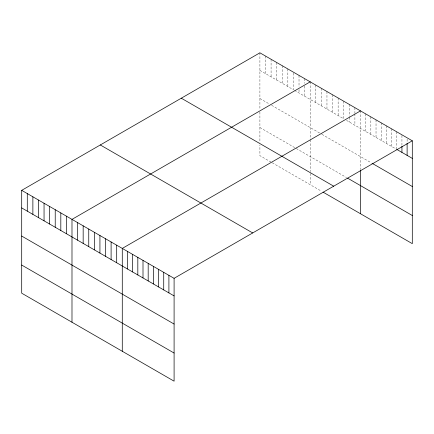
<?xml version="1.0" encoding="UTF-8"?>
<svg xmlns="http://www.w3.org/2000/svg" width="434" height="434" viewBox="0 0 434 434"><rect width="100%" height="100%" fill="white"/><g stroke="black" fill="none" stroke-linecap="round" stroke-linejoin="round"><path stroke-width="0.33" stroke-dasharray="2.17 1.63" d="M259.906 52.818L259.906 109.487M259.906 70.389L293.433 89.746L293.433 72.174M294.55 90.391L343.723 118.78L343.723 101.209M346.516 120.392L396.182 149.068M259.906 98.534L269.406 104.019M271.641 105.31L321.372 134.019M321.93 134.339L370.848 162.582M259.906 127.525L295.668 148.173M296.227 148.499L346.516 177.533M271.082 162.121L259.906 155.67L259.906 145.037M272.199 162.766L321.372 191.155M407.119 139.162L407.119 142.542M401.938 135.495L401.938 145.634M396.757 131.827L396.757 148.721M391.576 128.838L391.576 146.41M386.396 125.844L386.396 143.415M381.215 122.855L381.215 140.426M376.028 119.86L376.028 137.432M370.848 116.871L370.848 134.442M365.667 113.882L365.667 131.453M360.486 110.887L360.486 169.488M354.898 107.659L354.898 113.068M354.898 113.746L354.898 125.231M349.31 104.437L349.31 116.6M349.31 117.278L349.31 122.008M338.135 97.981L338.135 115.552M332.547 94.758L332.547 112.33M326.959 91.531L326.959 109.102M321.372 88.308L321.372 105.874M315.784 85.08L315.784 102.652M310.196 81.852L310.196 139.168M310.196 139.808L310.196 171.571M310.196 173.448L310.196 184.705M304.608 78.63L304.608 83.361M304.608 86.062L304.608 96.202M299.021 75.402L299.021 86.892M299.021 89.594L299.021 92.974M287.845 68.952L287.845 86.523M282.257 65.724L282.257 83.295M276.67 62.496L276.67 80.068M271.082 59.274L271.082 76.845M265.494 56.046L265.494 73.617M259.906 112.064L259.906 142.536"/><path stroke-width="0.65" d="M412.3 140.8L174.094 278.33L174.094 381.182L21.7 293.2L21.7 190.347L259.906 52.818L412.3 140.8L412.3 243.653L323.048 192.126M310.196 81.852L71.99 219.382L71.99 322.234M360.486 110.887L122.279 248.416L122.279 351.269M396.757 149.399L412.3 158.372M372.003 163.249L412.3 186.517M347.634 178.179L412.3 215.508M181.298 98.203L333.692 186.186M100.308 144.961L252.702 232.944M21.7 190.347L174.094 278.33M21.7 207.919L174.094 295.901M21.7 236.063L174.094 324.046M21.7 265.055L174.094 353.037M407.119 143.215L407.119 155.383M401.938 146.307L401.938 152.388M360.486 170.133L360.486 213.74M168.907 275.34L168.907 292.912M163.726 272.346L163.726 289.917M158.546 269.357L158.546 286.928M153.365 266.362L153.365 283.934M148.184 263.373L148.184 280.944M143.003 260.384L143.003 277.955M137.822 257.389L137.822 274.961M132.641 254.4L132.641 271.972M127.46 251.405L127.46 268.977M116.692 245.188L116.692 262.76M111.104 241.966L111.104 259.537M105.516 238.738L105.516 256.31M99.928 235.51L99.928 253.082M94.341 232.288L94.341 249.859M88.753 229.06L88.753 246.631M83.165 225.832L83.165 243.403M77.578 222.609L77.578 240.181M66.402 216.154L66.402 233.725M60.814 212.931L60.814 230.503M55.226 209.703L55.226 227.275M49.639 206.476L49.639 224.047M44.051 203.253L44.051 220.825M38.463 200.025L38.463 217.597M32.876 196.803L32.876 214.369M27.288 193.575L27.288 211.146"/></g></svg>
